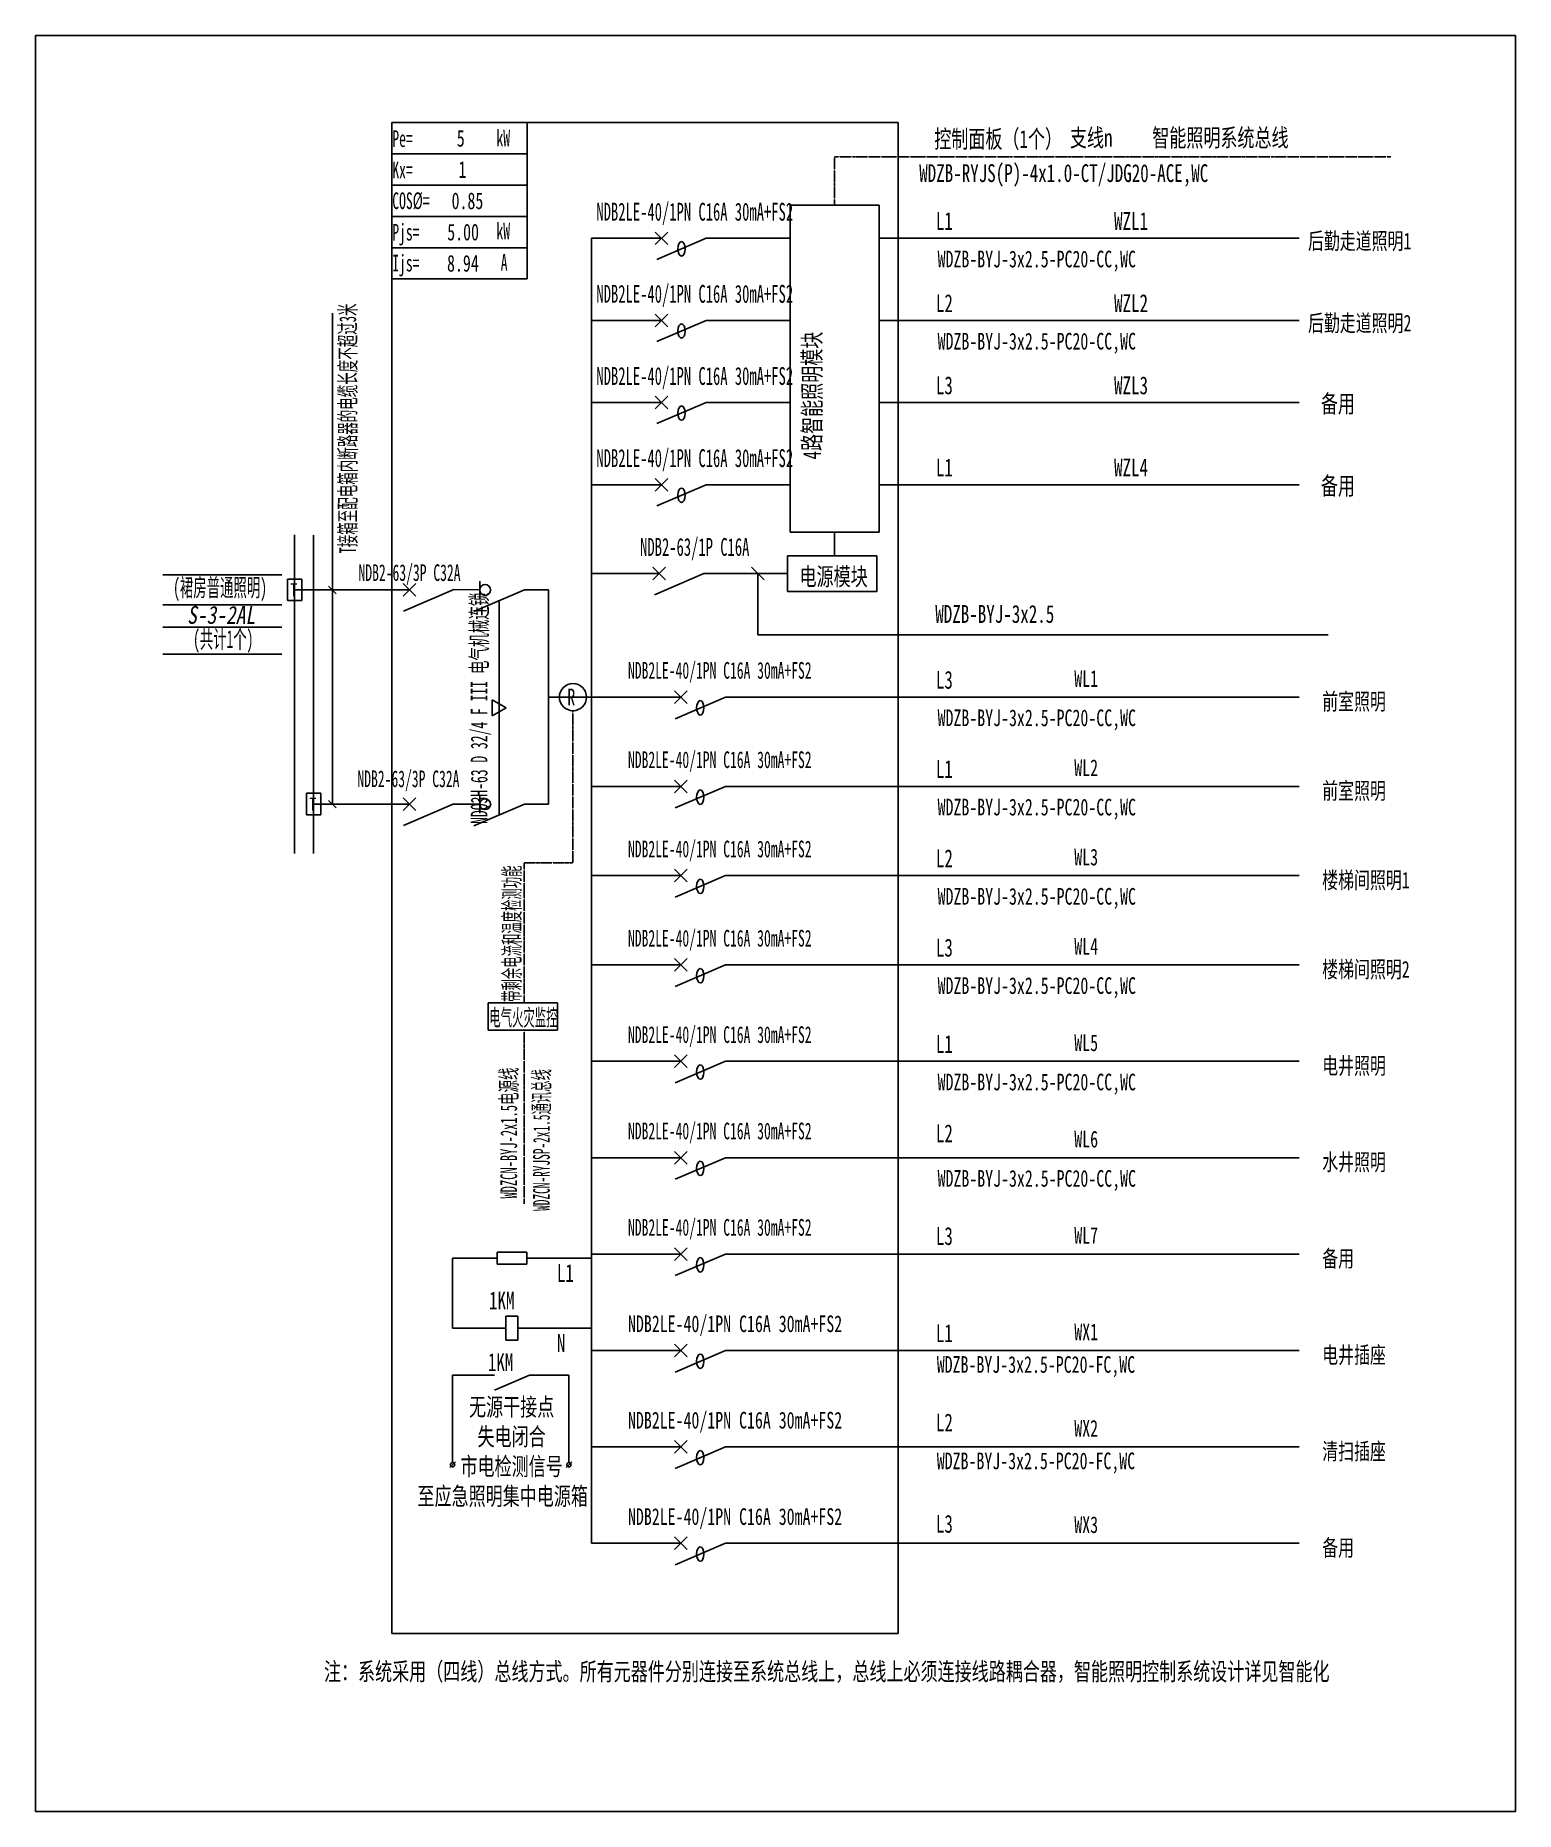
# Model space of a CAD drawing. Extents: x 214240 to 216414, y 325934 to 328542.
import ezdxf
from ezdxf.enums import TextEntityAlignment as Align

# ---------------------------------------------------------------- set-up
doc = ezdxf.new("R2010")
doc.units = 0
doc.header["$MEASUREMENT"] = 0
for name, pattern in [('DASH', [0.35, 0.25, -0.1]), ('DASHDOT', [1, 0.5, -0.25, 0, -0.25]), ('DASHDOT2', [0.5, 0.25, -0.125, 0, -0.125]), ('DASHED', [0.75, 0.5, -0.25])]:
    doc.linetypes.add(name, pattern=pattern)
for name, color, linetype in [('D_E_Eqpm(强电设备)', 100, 'Continuous'), ('D_E_Eqpm（强电设备）', 100, 'Continuous'), ('D_E_Text(强电文字)', 51, 'Continuous'), ('D_E_Text（强电文字）', 51, 'Continuous'), ('D_E_Wire(强电线缆)', 10, 'Continuous'), ('D_E_WireEm（强电应急照明线缆）', 10, 'DASHED'), ('D_E_Wire（强电线缆）', 10, 'Continuous'), ('D_El_Eqpm（弱电设备）', 100, 'Continuous'), ('D_El_Text（弱电文字）', 51, 'Continuous'), ('DQ-漏电火灾', 80, 'Continuous'), ('DQ_Eqpm', 100, 'Continuous'), ('E_E_Eqpm（强电设备）', 100, 'Continuous'), ('E_E_Wire（强电线缆）', 10, 'Continuous'), ('FL04GGFW_E72-配电箱系统图-塔楼部分$0$D_E_Text（强电文字）', 51, 'Continuous'), ('FL09U293_E72-地下室配电箱系统图$0$D_E_Eqpm（强电设备）', 100, 'Continuous'), ('系统图', 220, 'Continuous')]:
    doc.layers.add(name, color=color, linetype=linetype)
doc.styles.add('FL04GGFW_E72-配电箱系统图-塔楼部分$0$电气', font='', dxfattribs={"width": 0.7})
doc.styles.add('电气', font='', dxfattribs={"width": 0.7})
doc.styles.add('电气箱', font='simhei.ttf', dxfattribs={"width": 0.8, "oblique": 10})
doc.styles.get('FL04GGFW_E72-配电箱系统图-塔楼部分$0$电气').set_extended_font_data('SimSun')
doc.styles.get('电气').set_extended_font_data('SimSun')

msp = doc.modelspace()

# ---------------------------------------------------------------- linework, layer by layer
at = {"linetype": 'DASHED'}
for p, q in [((214762.8, 328414.5, 0), (215506.7, 328414.5, 0)), ((214762.8, 326195.5, 0), (214762.8, 328414.5, 0)), ((215506.7, 328414.5, 0), (215506.7, 326195.5, 0)), ((215506.7, 326195.5, 0), (214762.8, 326195.5, 0))]:
    msp.add_line(p, q, dxfattribs=at)
for p, q in [((214426.4, 327750.4, 0), (214601.3, 327750.4, 0)), ((214426.4, 327706.4, 0), (214601.3, 327706.4, 0)), ((214426.4, 327673.6, 0), (214601.3, 327673.6, 0)), ((214426.4, 327634, 0), (214601.3, 327634, 0))]:
    msp.add_line(p, q)
at = {"layer": 'D_E_Eqpm(强电设备)'}
for p, q in [((214779.4, 327718.9, 0), (214798, 327737.4, 0)), ((214798, 327718.9, 0), (214779.4, 327737.4, 0)), ((214779.4, 327404.2, 0), (214798, 327422.8, 0)), ((214798, 327404.2, 0), (214779.4, 327422.8, 0))]:
    msp.add_line(p, q, dxfattribs=at)
at = {"layer": 'D_E_Eqpm（强电设备）'}
for p, q in [((215478.9, 328293.5, 0), (215347.8, 328293.5, 0)), ((215347.8, 328293.5, 0), (215347.8, 327813.2, 0)), ((215478.9, 327813.2, 0), (215478.9, 328293.5, 0)), ((215347.8, 327813.2, 0), (215478.9, 327813.2, 0)), ((215344.3, 327778.5, 0), (215475.5, 327778.5, 0)), ((215344.3, 327726, 0), (215344.3, 327778.5, 0)), ((215475.5, 327778.5, 0), (215475.5, 327726, 0)), ((214892, 327715.1, 0), (214892, 327741.3, 0)), ((214957.6, 327728.2, 0), (214883.6, 327696.4, 0)), ((215475.5, 327726, 0), (215344.3, 327726, 0)), ((215178.2, 327561.6, 0), (215196.7, 327580.1, 0)), ((215196.7, 327561.6, 0), (215178.2, 327580.1, 0)), ((214930.7, 327555, 0), (214910.5, 327566.6, 0)), ((214910.5, 327566.6, 0), (214910.5, 327543.3, 0)), ((214910.5, 327543.3, 0), (214930.7, 327555, 0)), ((215253, 327570.8, 0), (215179, 327539.1, 0)), ((215178.2, 327430.4, 0), (215196.7, 327449, 0)), ((215196.7, 327430.4, 0), (215178.2, 327449, 0)), ((214892, 327400.4, 0), (214892, 327426.6, 0)), ((215253, 327439.7, 0), (215179, 327408, 0)), ((214957.6, 327413.5, 0), (214883.6, 327381.8, 0)), ((215178.2, 327299.3, 0), (215196.7, 327317.9, 0)), ((215196.7, 327299.3, 0), (215178.2, 327317.9, 0)), ((215253, 327308.6, 0), (215179, 327276.9, 0)), ((215178.2, 327168.2, 0), (215196.7, 327186.7, 0)), ((215196.7, 327168.2, 0), (215178.2, 327186.7, 0)), ((215253, 327177.5, 0), (215179, 327145.8, 0)), ((215178.2, 327026.6, 0), (215196.7, 327045.2, 0)), ((215196.7, 327026.6, 0), (215178.2, 327045.2, 0)), ((215253, 327035.9, 0), (215179, 327004.2, 0)), ((215178.2, 326885, 0), (215196.7, 326903.6, 0)), ((215196.7, 326885, 0), (215178.2, 326903.6, 0)), ((215253, 326894.3, 0), (215179, 326862.6, 0)), ((214917.5, 326755.5, 0), (214961.2, 326755.5, 0)), ((214917.5, 326738, 0), (214917.5, 326755.5, 0)), ((214961.2, 326755.5, 0), (214961.2, 326738, 0)), ((215178.2, 326743.5, 0), (215196.7, 326762, 0)), ((215196.7, 326743.5, 0), (215178.2, 326762, 0)), ((215253, 326752.7, 0), (215179, 326721, 0)), ((214961.2, 326738, 0), (214917.5, 326738, 0)), ((214948.1, 326661.4, 0), (214930.6, 326661.4, 0)), ((214930.6, 326661.4, 0), (214930.6, 326626.4, 0)), ((214948.1, 326626.4, 0), (214948.1, 326661.4, 0)), ((214930.6, 326626.4, 0), (214948.1, 326626.4, 0)), ((215178.2, 326601.9, 0), (215196.7, 326620.4, 0)), ((215196.7, 326601.9, 0), (215178.2, 326620.4, 0)), ((215253, 326611.2, 0), (215179, 326579.4, 0)), ((214965.2, 326575, 0), (214913.6, 326552.9, 0)), ((215178.2, 326460.3, 0), (215196.7, 326478.8, 0)), ((215196.7, 326460.3, 0), (215178.2, 326478.8, 0)), ((215253, 326469.6, 0), (215179, 326437.8, 0)), ((214848, 326439.1, 0), (214856.3, 326447.4, 0)), ((215018.8, 326439.1, 0), (215027.1, 326447.4, 0)), ((215178.2, 326318.7, 0), (215196.7, 326337.3, 0)), ((215196.7, 326318.7, 0), (215178.2, 326337.3, 0)), ((215253, 326328, 0), (215179, 326296.3, 0))]:
    msp.add_line(p, q, dxfattribs=at)
at = {"layer": 'D_E_Eqpm（强电设备）', "linetype": 'DASH'}
msp.add_line((214920.6, 327397.6, 0), (214920.6, 327712.3, 0), dxfattribs=at)
at = {"layer": 'D_E_Eqpm（强电设备）'}
for centre, radius in [((214900, 327728.2, 0), 7.97), ((214900, 327413.5, 0), 7.97), ((214852.2, 326443.2, 0), 3.14), ((215023, 326443.2, 0), 3.14)]:
    msp.add_circle(centre, radius, dxfattribs=at)
for centre in [(215188.4, 328229.2, 0), (215188.4, 328108.5, 0), (215188.4, 327987.9, 0), (215188.4, 327867.2, 0), (215216, 327555, 0), (215216, 327423.8, 0), (215216, 327292.7, 0), (215216, 327161.6, 0), (215216, 327020, 0), (215216, 326878.5, 0), (215216, 326736.9, 0), (215216, 326595.3, 0), (215216, 326453.7, 0), (215216, 326312.1, 0)]:
    msp.add_ellipse(centre, major_axis=(0, 10.6), ratio=0.500475, dxfattribs=at)
at = {"layer": 'D_E_Text(强电文字)', "color": 51}
for p, q in [((214675.6, 327413.5, 0), (214675.6, 328134.7, 0)), ((214670.1, 327733.6, 0), (214681, 327722.7, 0)), ((214670.1, 327418.9, 0), (214681, 327408, 0))]:
    msp.add_line(p, q, dxfattribs=at)
at = {"layer": 'D_E_Text（强电文字）'}
for p, q in [((214762.8, 328414.5, 0), (214961.6, 328414.5, 0)), ((214762.8, 328414.5, 0), (214762.8, 328185, 0)), ((214961.6, 328414.5, 0), (214961.6, 328185, 0)), ((214762.8, 328368.6, 0), (214961.6, 328368.6, 0)), ((214762.8, 328322.7, 0), (214961.6, 328322.7, 0)), ((214762.8, 328276.8, 0), (214961.6, 328276.8, 0)), ((214762.8, 328230.9, 0), (214961.6, 328230.9, 0)), ((214762.8, 328185, 0), (214961.6, 328185, 0))]:
    msp.add_line(p, q, dxfattribs=at)
at = {"layer": 'D_E_Wire(强电线缆)'}
for p, q in [((215056.3, 326328, 0), (215056.3, 328244.7, 0)), ((214620.1, 327341.3, 0), (214620.1, 327809.1, 0)), ((214620.1, 327728.2, 0), (214788.7, 327728.2, 0))]:
    msp.add_line(p, q, dxfattribs=at)
at = {"layer": 'D_E_Wire(强电线缆)', "color": 10}
for p, q in [((215056.3, 328244.7, 0), (215159, 328244.7, 0)), ((215224.6, 328244.7, 0), (215347.8, 328244.7, 0)), ((215478.9, 328244.7, 0), (216095.6, 328244.7, 0)), ((215056.3, 328124, 0), (215159, 328124, 0)), ((215224.6, 328124, 0), (215347.8, 328124, 0)), ((215478.9, 328124, 0), (216095.6, 328124, 0)), ((215056.3, 328003.4, 0), (215159, 328003.4, 0)), ((215224.6, 328003.4, 0), (215347.8, 328003.4, 0)), ((215478.9, 328003.4, 0), (216095.6, 328003.4, 0)), ((215056.3, 327882.7, 0), (215159, 327882.7, 0)), ((215224.6, 327882.7, 0), (215347.8, 327882.7, 0)), ((215478.9, 327882.7, 0), (216095.6, 327882.7, 0)), ((215056.3, 327752.2, 0), (215155.6, 327752.2, 0)), ((215221.1, 327752.2, 0), (215344.3, 327752.2, 0)), ((215253, 327177.5, 0), (215467.1, 327177.5, 0)), ((215467.1, 327177.5, 0), (216095.6, 327177.5, 0))]:
    msp.add_line(p, q, dxfattribs=at)
at = {"layer": 'D_E_Wire(强电线缆)', "linetype": 'DASH'}
for p, q in [((214648, 327341.3, 0), (214648, 327809.1, 0)), ((214648, 327413.5, 0), (214788.7, 327413.5, 0))]:
    msp.add_line(p, q, dxfattribs=at)
at = {"layer": 'D_E_WireEm（强电应急照明线缆）'}
msp.add_line((214892, 327413.5, 0), (214852.9, 327413.5, 0), dxfattribs=at)
at = {"layer": 'D_E_Wire（强电线缆）', "linetype": 'DASHDOT2'}
for p, q in [((215413.3, 328364.3, 0), (216230.3, 328364.3, 0)), ((215413.3, 328293.5, 0), (215413.3, 328364.3, 0))]:
    msp.add_line(p, q, dxfattribs=at)
at = {"layer": 'D_E_Wire（强电线缆）'}
for p, q in [((214854, 327728.7, 0), (214892, 327728.2, 0)), ((214957.6, 327728.2, 0), (214993, 327728.2, 0)), ((214993, 327413.5, 0), (214993, 327728.2, 0)), ((214993, 327570.8, 0), (215056.3, 327570.8, 0)), ((215056.3, 327570.8, 0), (215187.4, 327570.8, 0)), ((215253, 327570.8, 0), (216095.6, 327570.8, 0)), ((215056.3, 327439.7, 0), (215187.4, 327439.7, 0)), ((215253, 327439.7, 0), (216095.6, 327439.7, 0)), ((214957.6, 327413.5, 0), (214993, 327413.5, 0)), ((215056.3, 327308.6, 0), (215187.4, 327308.6, 0)), ((215253, 327308.6, 0), (216095.6, 327308.6, 0)), ((215056.3, 327177.5, 0), (215187.4, 327177.5, 0)), ((215056.3, 327035.9, 0), (215187.4, 327035.9, 0)), ((215253, 327035.9, 0), (216095.6, 327035.9, 0)), ((215056.3, 326894.3, 0), (215187.4, 326894.3, 0)), ((215253, 326894.3, 0), (216095.6, 326894.3, 0)), ((215056.3, 326752.7, 0), (215187.4, 326752.7, 0)), ((215253, 326752.7, 0), (216095.6, 326752.7, 0)), ((215056.3, 326611.2, 0), (215187.4, 326611.2, 0)), ((215253, 326611.2, 0), (216095.6, 326611.2, 0)), ((215056.3, 326469.6, 0), (215187.4, 326469.6, 0)), ((215253, 326469.6, 0), (216095.6, 326469.6, 0)), ((215056.3, 326328, 0), (215187.4, 326328, 0)), ((215253, 326328, 0), (216095.6, 326328, 0))]:
    msp.add_line(p, q, dxfattribs=at)
at = {"layer": 'D_E_Wire（强电线缆）', "ltscale": 3.5}
for p, q in [((214852.2, 326746.8, 0), (214917.5, 326746.8, 0)), ((214852.2, 326746.8, 0), (214852.2, 326643.9, 0)), ((214961.2, 326746.8, 0), (215056.3, 326746.8, 0)), ((214930.6, 326643.9, 0), (214852.2, 326643.9, 0)), ((215056.3, 326643.9, 0), (214948.1, 326643.9, 0)), ((214852.2, 326575, 0), (214913.6, 326575, 0)), ((214852.2, 326575, 0), (214852.2, 326446.4, 0)), ((214965.2, 326575, 0), (215023, 326575, 0)), ((215023, 326575, 0), (215023, 326446.4, 0))]:
    msp.add_line(p, q, dxfattribs=at)
at = {"layer": 'D_El_Eqpm（弱电设备）', "color": 3}
for p, q in [((214904.2, 327121.8, 0), (215006.3, 327121.8, 0)), ((214904.2, 327081.7, 0), (214904.2, 327121.8, 0)), ((215006.3, 327121.8, 0), (215006.3, 327081.7, 0)), ((215006.3, 327081.7, 0), (214904.2, 327081.7, 0)), ((215006.3, 327081.7, 0), (214904.2, 327081.7, 0))]:
    msp.add_line(p, q, dxfattribs=at)
at = {"layer": 'DQ-漏电火灾', "linetype": 'DASHDOT', "ltscale": 0.5}
for p, q in [((215029, 327550.8, 0), (215029, 327327.4, 0)), ((214957.4, 327327.4, 0), (214957.4, 327121.8, 0)), ((214957.4, 327327.4, 0), (215029, 327327.4, 0)), ((214957.4, 326826.3, 0), (214957.4, 327081.7, 0))]:
    msp.add_line(p, q, dxfattribs=at)
at = {"layer": 'DQ-漏电火灾', "color": 3}
msp.add_circle((215029, 327570.8, 0), 20, dxfattribs=at)
at = {"layer": 'DQ_Eqpm'}
for p, q in [((214630.6, 327744.2, 0), (214609.6, 327744.2, 0)), ((214609.6, 327744.2, 0), (214609.6, 327712.7, 0)), ((214630.6, 327712.7, 0), (214630.6, 327744.2, 0)), ((214609.6, 327712.7, 0), (214630.6, 327712.7, 0)), ((214658.5, 327429.5, 0), (214637.6, 327429.5, 0)), ((214637.6, 327429.5, 0), (214637.6, 327398.1, 0)), ((214658.5, 327398.1, 0), (214658.5, 327429.5, 0)), ((214637.6, 327398.1, 0), (214658.5, 327398.1, 0))]:
    msp.add_line(p, q, dxfattribs=at)
at = {"layer": 'E_E_Eqpm（强电设备）', "color": 100}
for p, q in [((215149.7, 328235.4, 0), (215168.3, 328253.9, 0)), ((215168.3, 328235.4, 0), (215149.7, 328253.9, 0)), ((215152.2, 328213.7, 0), (215224.6, 328244.7, 0)), ((215149.7, 328114.8, 0), (215168.3, 328133.3, 0)), ((215168.3, 328114.8, 0), (215149.7, 328133.3, 0)), ((215152.2, 328093, 0), (215224.6, 328124, 0)), ((215149.7, 327994.1, 0), (215168.3, 328012.6, 0)), ((215168.3, 327994.1, 0), (215149.7, 328012.6, 0)), ((215152.2, 327972.4, 0), (215224.6, 328003.4, 0)), ((215149.7, 327873.4, 0), (215168.3, 327892, 0)), ((215168.3, 327873.4, 0), (215149.7, 327892, 0)), ((215152.2, 327851.7, 0), (215224.6, 327882.7, 0)), ((215146.3, 327743, 0), (215164.8, 327761.5, 0)), ((215164.8, 327743, 0), (215146.3, 327761.5, 0)), ((215148.8, 327721.2, 0), (215221.1, 327752.2, 0))]:
    msp.add_line(p, q, dxfattribs=at)
at = {"layer": 'E_E_Wire（强电线缆）'}
msp.add_line((215413.3, 327813.2, 0), (215413.3, 327778.5, 0), dxfattribs=at)
at = {"layer": 'FL04GGFW_E72-配电箱系统图-塔楼部分$0$D_E_Text（强电文字）'}
for p, q in [((215309.7, 327743, 0), (215291.1, 327761.5, 0)), ((215300.4, 327752.2, 0), (215300.4, 327662.4, 0)), ((215300.4, 327662.4, 0), (216138.1, 327662.4, 0))]:
    msp.add_line(p, q, dxfattribs=at)
at = {"layer": 'FL09U293_E72-地下室配电箱系统图$0$D_E_Eqpm（强电设备）'}
for p, q in [((214854, 327728.7, 0), (214780.2, 327697, 0)), ((214854, 327414, 0), (214780.2, 327382.3, 0))]:
    msp.add_line(p, q, dxfattribs=at)
at = {"layer": '系统图', "ltscale": 9973.992009}
msp.add_lwpolyline([(214239.5, 328542.5), (216413.5, 328542.5), (216413.5, 325934), (214239.5, 325934)], close=True, dxfattribs=at)

# ---------------------------------------------------------------- texts
at = {"layer": 'D_E_Text(强电文字)', "style": 'FL04GGFW_E72-配电箱系统图-塔楼部分$0$电气', "width": 0.6}
for s, p in [('NDB2LE-40/1PN C16A 30mA+FS2', (215207.9, 328270.6, 0)), ('NDB2LE-40/1PN C16A 30mA+FS2', (215207.9, 328150, 0)), ('NDB2LE-40/1PN C16A 30mA+FS2', (215207.9, 328029.3, 0)), ('NDB2LE-40/1PN C16A 30mA+FS2', (215207.9, 327908.7, 0)), ('NDB2-63/1P C16A', (215207.9, 327778.2, 0))]:
    msp.add_text(s, height=26.223, dxfattribs=at).set_placement(p, align=Align.CENTER)
at = {"layer": 'D_E_Text(强电文字)', "color": 51, "style": 'FL04GGFW_E72-配电箱系统图-塔楼部分$0$电气', "width": 0.7}
for s, p in [('L1', (215562.1, 328256.9, 0)), ('L2', (215562.1, 328136.3, 0)), ('L3', (215562.1, 328015.6, 0)), ('L1', (215562.1, 327895, 0)), ('L3', (215562.1, 327583.1, 0)), ('L1', (215562.1, 327452, 0)), ('L2', (215562.1, 327320.8, 0)), ('L3', (215562.1, 327189.7, 0)), ('L1', (215562.1, 327048.2, 0)), ('L2', (215562.1, 326917, 0)), ('L3', (215562.1, 326766.1, 0)), ('L1', (215562.1, 326623.4, 0)), ('L2', (215562.1, 326492.3, 0)), ('L3', (215562.1, 326343.4, 0))]:
    msp.add_text(s, height=26.22, dxfattribs=at).set_placement(p)
at = {"layer": 'D_E_Text(强电文字)', "style": 'FL04GGFW_E72-配电箱系统图-塔楼部分$0$电气', "width": 0.7}
for s, height, p in [('WZL1', 26.22, (215823.8, 328256.9, 0)), ('WDZB-BYJ-3x2.5-PC20-CC,WC', 24.475, (215564.6, 328202, 0)), ('WZL2', 26.22, (215823.8, 328136.3, 0)), ('WDZB-BYJ-3x2.5-PC20-CC,WC', 24.475, (215564.6, 328081.3, 0)), ('WZL3', 26.22, (215823.8, 328015.6, 0)), ('WZL4', 26.22, (215823.8, 327895, 0)), ('WDZB-BYJ-3x2.5', 26.223, (215561.2, 327679.8, 0)), ('WDZB-BYJ-3x2.5-PC20-CC,WC', 24.475, (215564.6, 327528.1, 0)), ('WDZB-BYJ-3x2.5-PC20-CC,WC', 24.475, (215564.6, 327397, 0)), ('WDZB-BYJ-3x2.5-PC20-CC,WC', 24.475, (215564.6, 327265.9, 0)), ('WDZB-BYJ-3x2.5-PC20-CC,WC', 24.475, (215564.6, 327134.8, 0)), ('WDZB-BYJ-3x2.5-PC20-CC,WC', 24.475, (215564.6, 326993.2, 0)), ('WDZB-BYJ-3x2.5-PC20-CC,WC', 24.475, (215564.6, 326851.6, 0)), ('注：系统采用（四线）总线方式。所有元器件分别连接至系统总线上，总线上必须连接线路耦合器，智能照明控制系统设计详见智能化', 26.223, (214663.2, 326126.5, 0))]:
    msp.add_text(s, height=height, dxfattribs=at).set_placement(p)
at = {"layer": 'D_E_Text(强电文字)', "color": 51, "style": '电气', "width": 0.55}
msp.add_text('T接箱至配电箱内断路器的电缆长度不超过3米', height=24.475, rotation=90, dxfattribs=at).set_placement((214710.3, 327781.7, 0))
at = {"layer": 'D_E_Text(强电文字)', "color": 51, "style": '电气', "width": 0.7}
for p in [(216152.7, 327988.6, 0), (216152.7, 327867.9, 0)]:
    msp.add_text('备用', height=26.22, dxfattribs=at).set_placement(p, align=Align.CENTER)
at = {"layer": 'D_E_Text（强电文字）', "linetype": 'Continuous', "style": '电气', "width": 0.6}
for s, height, p in [('Pe=', 24.48, (214763.6, 328378.8, 0)), ('kW', 24.48, (214916.6, 328379.6, 0)), ('Kx=', 24.48, (214763.6, 328332.8, 0)), ('COS%%C=', 24.48, (214763.6, 328287.6, 0)), ('Pjs=', 24.48, (214763.6, 328241.4, 0)), ('kW', 24.48, (214916.6, 328243, 0)), ('Ijs=', 24.48, (214763.6, 328196, 0)), ('A', 24.5, (214922.9, 328197, 0))]:
    msp.add_text(s, height=height, dxfattribs=at).set_placement(p)
at = {"layer": 'D_E_Text（强电文字）', "style": '电气'}
for s, height, width, p in [('5', 24.5, 0.7, (214858.3, 328379.3, 0)), ('1', 24.5, 0.7, (214860.8, 328333.4, 0)), (' 0.85', 24.48, 0.7, (214839, 328287.5, 0)), ('后勤走道照明1', 24.48, 0.7, (216108.7, 328228.5, 0)), ('后勤走道照明2', 24.48, 0.7, (216108.7, 328107.9, 0)), ('电源模块', 26.22, 0.7, (215361.8, 327734.8, 0)), ('NDB2LE-40/1PN C16A 30mA+FS2', 24.475, 0.6, (215109.8, 327597.8, 0)), ('WL1', 24.48, 0.7, (215765.4, 327585.8, 0)), ('前室照明', 24.48, 0.7, (216129.6, 327552.1, 0)), ('NDB2LE-40/1PN C16A 30mA+FS2', 24.475, 0.6, (215109.8, 327466.6, 0)), ('WL2', 24.48, 0.7, (215765.4, 327454.7, 0)), ('前室照明', 24.48, 0.7, (216129.6, 327421, 0)), ('NDB2LE-40/1PN C16A 30mA+FS2', 24.475, 0.6, (215109.8, 327335.5, 0)), ('WL3', 24.48, 0.7, (215765.4, 327323.6, 0)), ('楼梯间照明1', 24.48, 0.7, (216129.6, 327289.8, 0)), ('NDB2LE-40/1PN C16A 30mA+FS2', 24.475, 0.6, (215109.8, 327204.4, 0)), ('WL4', 24.48, 0.7, (215765.4, 327192.5, 0)), ('楼梯间照明2', 24.48, 0.7, (216129.6, 327158.7, 0)), ('NDB2LE-40/1PN C16A 30mA+FS2', 24.475, 0.6, (215109.8, 327062.8, 0)), ('WL5', 24.48, 0.7, (215765.4, 327050.9, 0)), ('电井照明', 24.48, 0.7, (216129.6, 327017.1, 0)), ('NDB2LE-40/1PN C16A 30mA+FS2', 24.475, 0.6, (215109.8, 326921.3, 0)), ('WL6', 24.48, 0.7, (215765.4, 326909.3, 0)), ('水井照明', 24.48, 0.7, (216129.6, 326875.6, 0)), ('NDB2LE-40/1PN C16A 30mA+FS2', 24.475, 0.6, (215109.8, 326779.7, 0)), ('WL7', 24.48, 0.7, (215765.4, 326767.8, 0)), ('备用', 24.48, 0.7, (216129.6, 326734, 0)), ('NDB2LE-40/1PN C16A 30mA+FS2', 24.475, 0.7, (215109.8, 326638.1, 0)), ('WX1', 24.48, 0.7, (215765.4, 326626.2, 0)), ('电井插座', 24.48, 0.7, (216129.6, 326592.4, 0)), ('WDZB-BYJ-3x2.5-PC20-FC,WC', 24.475, 0.7, (215563.4, 326578.3, 0)), ('NDB2LE-40/1PN C16A 30mA+FS2', 24.475, 0.7, (215109.8, 326496.5, 0)), ('WX2', 24.48, 0.7, (215765.4, 326484.6, 0)), ('WDZB-BYJ-3x2.5-PC20-FC,WC', 24.475, 0.7, (215563.4, 326436.7, 0)), ('清扫插座', 24.48, 0.7, (216129.6, 326450.8, 0)), ('NDB2LE-40/1PN C16A 30mA+FS2', 24.475, 0.7, (215109.8, 326354.9, 0)), ('WX3', 24.48, 0.7, (215765.4, 326343, 0)), ('备用', 24.48, 0.7, (216129.6, 326309.2, 0))]:
    msp.add_text(s, height=height, dxfattribs=dict(at, width=width)).set_placement(p)
at = {"layer": 'D_E_Text（强电文字）', "color": 200, "style": '电气', "width": 0.7}
for s, p in [('5.00', (214844.3, 328241.6, 0)), ('8.94', (214844, 328195.7, 0))]:
    msp.add_text(s, height=24.48, dxfattribs=at).set_placement(p)
at = {"layer": 'D_E_Text（强电文字）', "style": '电气'}
for s, height, width, p in [('NDB2-63/3P C32A', 24.475, 0.6, (214788.9, 327751.6, 0)), ('(裙房普通照明)', 26.22, 0.55, (214510.6, 327730.2, 0)), ('(共计1个)', 26.22, 0.55, (214515.3, 327654.5, 0)), ('NDB2-63/3P C32A', 24.475, 0.6, (214787.3, 327448.8, 0)), ('电气火灾监控', 24.48, 0.5, (214956.2, 327100.8, 0))]:
    msp.add_text(s, height=height, dxfattribs=dict(at, width=width)).set_placement(p, align=Align.MIDDLE)
at = {"layer": 'D_E_Text（强电文字）', "style": '电气', "width": 0.6}
msp.add_text('NDQ3H-63 D 32/4 F III 电气机械连锁', height=24.475, rotation=90, dxfattribs=at).set_placement((214892.3, 327554.6, 0), align=Align.MIDDLE)
at = {"layer": 'D_E_Text（强电文字）', "style": '电气箱', "oblique": 10, "width": 0.8}
msp.add_text('S-3-2AL', height=26.22, dxfattribs=at).set_placement((214512.2, 327691.5, 0), align=Align.MIDDLE)
at = {"layer": 'D_E_Text（强电文字）', "color": 51, "style": '电气', "width": 0.7}
for s, height, p in [('L1', 26.22, (215005.3, 326711.8, 0)), ('1KM', 26.22, (214905.6, 326671.4, 0)), ('N', 26.2, (215005.3, 326608.9, 0)), ('1KM', 26.22, (214904, 326580.9, 0))]:
    msp.add_text(s, height=height, dxfattribs=at).set_placement(p)
for s, p in [('无源干接点', (214938.9, 326528.3, 0)), ('失电闭合', (214938.9, 326484.6, 0)), ('市电检测信号', (214938.9, 326440.9, 0)), ('至应急照明集中电源箱', (214925.8, 326397.2, 0))]:
    msp.add_text(s, height=26.22, dxfattribs=at).set_placement(p, align=Align.MIDDLE_CENTER)
at = {"layer": 'D_El_Text（弱电文字）', "color": 1, "style": '电气', "width": 0.5}
msp.add_text('带剩余电流和温度检测功能', height=24.475, rotation=90, dxfattribs=at).set_placement((214951.3, 327123.2, 0))
at = {"layer": 'D_El_Text（弱电文字）', "style": '电气'}
for s, width, p in [('WDZCN-BYJ-2x1.5电源线', 0.55, (214946.9, 326834.3, 0)), ('WDZCN-RYJSP-2x1.5通讯总线', 0.5, (214994.9, 326816.1, 0))]:
    msp.add_text(s, height=24.475, rotation=90, dxfattribs=dict(at, width=width)).set_placement(p)
at = {"layer": 'DQ-漏电火灾', "color": 50, "style": '电气', "width": 0.7}
msp.add_text('R', height=24.5, dxfattribs=at).set_placement((215020.6, 327558.8, 0))
at = {"layer": 'DQ_Eqpm', "color": 51, "style": '电气', "width": 0.8}
for p in [(214613.7, 327718.6, 0), (214641.6, 327403.9, 0)]:
    msp.add_text('T', height=19.2, dxfattribs=at).set_placement(p)
at = {"layer": 'FL04GGFW_E72-配电箱系统图-塔楼部分$0$D_E_Text（强电文字）', "style": 'FL04GGFW_E72-配电箱系统图-塔楼部分$0$电气', "width": 0.7}
for s, height, p in [('控制面板（1个）', 26.22, (215559.7, 328377.5, 0)), ('支线n', 26.22, (215759, 328379.3, 0)), ('智能照明系统总线', 26.22, (215879.9, 328379.3, 0)), ('WDZB-RYJS(P)-4x1.0-CT/JDG20-ACE,WC', 26.223, (215537.6, 328327.3, 0))]:
    msp.add_text(s, height=height, dxfattribs=at).set_placement(p)
msp.add_text('4路智能照明模块', height=26.22, rotation=90, dxfattribs=at).set_placement((215393.2, 327919.8, 0))

doc.saveas('drawing.dxf')
